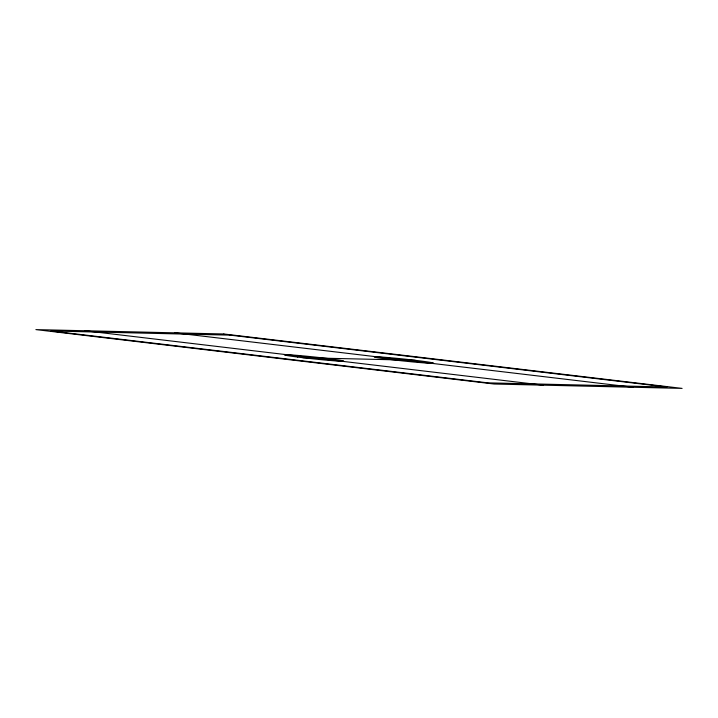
<?xml version="1.0" encoding="UTF-8"?>
<svg xmlns="http://www.w3.org/2000/svg" width="718" height="718" viewBox="0 0 718 718"><rect width="100%" height="100%" fill="white"/><g stroke="black" fill="none" stroke-linecap="round" stroke-linejoin="round"><path stroke-width="1.08" d="M302.79 357.69L415.21 360.31M174.842 332.838L633.096 387.253M84.903 330.747L543.158 385.162M223.845 333.978L35.9 329.607L494.155 384.022L682.1 388.393L223.845 333.978M230.146 335.144L50.978 330.98L487.854 382.856L667.022 387.02L230.146 335.144M297.692 357.07A29.788 0.987 6 0 0 343.608 361.118A29.788 0.987 6 0 0 300.788 355.679A29.788 0.987 6 0 0 297.692 357.07M387.63 359.162A29.788 0.987 6 0 0 433.546 363.209A29.788 0.987 6 0 0 390.736 357.77A29.788 0.987 6 0 0 387.63 359.162"/></g></svg>
